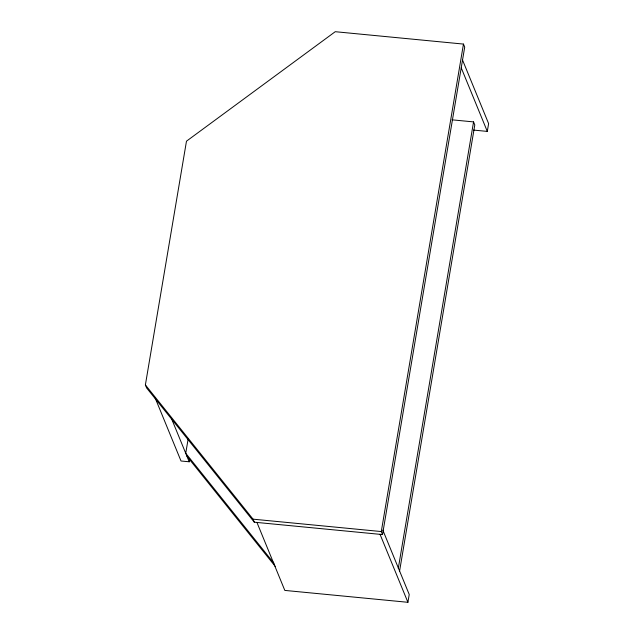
<?xml version="1.0" encoding="UTF-8"?>
<svg xmlns="http://www.w3.org/2000/svg" width="634" height="634" viewBox="0 0 634 634"><rect width="100%" height="100%" fill="white"/><g stroke="black" fill="none" stroke-linecap="round" stroke-linejoin="round"><path stroke-width="0.95" d="M145.384 384.925L186.475 141.184L335.243 31.7L463.47 44.079L464.706 47.106L382.524 534.573L254.305 522.194L146.62 387.945L145.384 384.925L253.061 519.167L254.305 522.194M188.203 438.657L185.73 453.286L274.007 563.333M154.958 397.47L181.015 460.997L189.225 461.79L189.717 458.865M382.524 534.573L381.288 531.554L463.47 44.079M398.279 568.429L473.558 121.902L451.971 119.818M399.515 571.456L474.795 124.93L473.558 121.902M256.905 522.345L284.817 590.413L407.916 602.3L409.231 594.502L382.801 530.064M473.519 130.073L487.3 131.404L488.616 123.606L462.558 60.071M253.061 519.167L381.288 531.554M186.975 456.314L275.243 566.36M461.243 67.87L487.3 131.404M379.996 534.232L407.916 602.3M171.727 419.137L189.225 461.79"/></g></svg>
